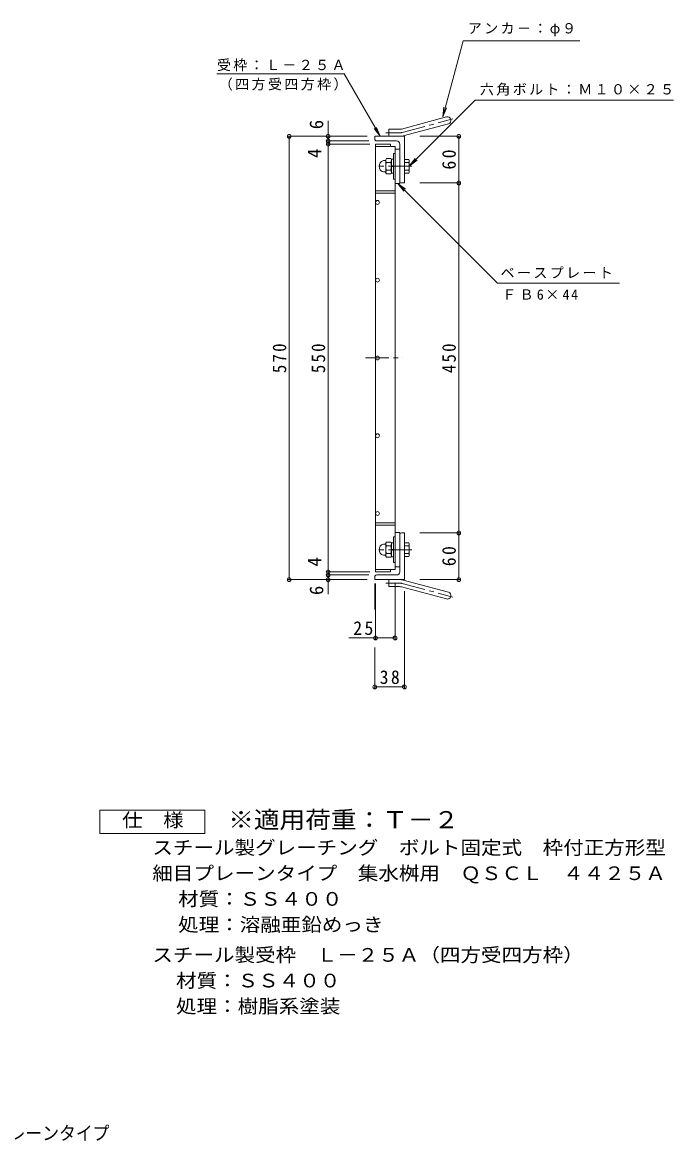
# Model space of a CAD drawing. Units: millimetres at full size, sheet at 1:6. Extents: x -986 to 969, y -826 to 721.
# Drawn here: x 132 to 969, y -797 to 642 of the extents above; entities that cross this region are included whole.
import ezdxf
from ezdxf.enums import TextEntityAlignment as Align

# ---------------------------------------------------------------- set-up
doc = ezdxf.new("R2010")
doc.units = ezdxf.units.MM
doc.header["$LTSCALE"] = 6
doc.header["$PDMODE"] = 32
doc.header["$PDSIZE"] = 4.8
doc.linetypes.add('CHAIN1', pattern=[8, 5, -1, 1, -1])
for name, color, linetype, lineweight in [('E-1', 2, 'Continuous', 9), ('E-2', 3, 'Continuous', 9), ('E-4', 7, 'Continuous', 9), ('E-5', 7, 'Continuous', 9), ('F-5_F-5ﾚｲﾔ', 2, 'Continuous', 9)]:
    doc.layers.add(name, color=color, linetype=linetype, lineweight=lineweight)
doc.styles.add('ＭＳ ゴシック', font='')
doc.styles.get('ＭＳ ゴシック').set_extended_font_data('MS Gothic')

msp = doc.modelspace()

# ---------------------------------------------------------------- linework, layer by layer
at = {"layer": 'E-1'}
for p, q in [((598.214, 464.696), (596.08, 464.696)), ((598.647, 464.946), (599.984, 467.261)), ((599, 465.557), (599, 449.335)), ((599.984, 467.261), (605.516, 467.261)), ((599.984, 462.353), (605.516, 462.353)), ((606.5, 465.557), (605.516, 467.261)), ((606.5, 466.446), (606.5, 448.446)), ((609, 466.446), (606.5, 466.446)), ((609, 473.946), (609, 440.946)), ((611, 473.946), (609, 473.946)), ((628.657, 466.331), (623, 466.331)), ((623, 462.446), (628.657, 462.446)), ((629.4, 450.503), (629.4, 464.388)), ((598.214, 450.196), (596.08, 450.196)), ((599.984, 452.538), (605.516, 452.538)), ((606.5, 449.335), (605.516, 447.631)), ((606.5, 457.629), (609, 458.299)), ((606.5, 456.593), (609, 457.263)), ((609, 448.446), (606.5, 448.446)), ((623, 452.446), (628.657, 452.446)), ((628.657, 448.561), (623, 448.561)), ((609, 440.946), (611, 440.946)), ((598.214, -28.304), (596.08, -28.304)), ((599, -43.665), (599, -27.443)), ((606.5, -27.443), (605.516, -25.739)), ((606.5, -44.554), (606.5, -26.554)), ((609, -26.554), (606.5, -26.554)), ((609, -19.054), (611, -19.054)), ((609, -52.054), (609, -19.054)), ((628.657, -26.669), (623, -26.669)), ((629.4, -28.611), (629.4, -42.496)), ((598.214, -42.804), (596.08, -42.804)), ((598.647, -43.054), (599.984, -45.369)), ((599.984, -30.646), (605.516, -30.646)), ((599.984, -40.461), (605.516, -40.461)), ((606.5, -34.701), (609, -35.371)), ((606.5, -35.737), (609, -36.407)), ((623, -30.554), (628.657, -30.554)), ((623, -40.554), (628.657, -40.554)), ((599.984, -45.369), (605.516, -45.369)), ((606.5, -43.665), (605.516, -45.369)), ((609, -44.554), (606.5, -44.554)), ((611, -52.054), (609, -52.054)), ((628.657, -44.439), (623, -44.439))]:
    msp.add_line(p, q, dxfattribs=at)
at = {"layer": 'E-1', "linetype": 'CHAIN1'}
for p, q in [((632.439, 457.446), (586.623, 457.446)), ((632.439, -35.554), (586.623, -35.554))]:
    msp.add_line(p, q, dxfattribs=at)
at = {"layer": 'E-1'}
for points in [[(598.647, 449.946), (599.984, 447.631), (605.516, 447.631)], [(598.647, -28.054), (599.984, -25.739), (605.516, -25.739)]]:
    msp.add_lwpolyline(points, dxfattribs=at)
for centre, radius, start, end in [((598, 457.446), 7.5, 104.83513, 255.16487), ((598.214, 465.196), 0.5, 270, 329.99997), ((604.705, 465.557), 5.705, 180, 214.1543), ((611.729, 457.446), 12.729, 157.32364, 202.67636), ((600.794, 465.557), 5.705, 325.8457, 0), ((593.77, 457.446), 12.729, 337.32364, 22.67636), ((626.49, 464.388), 2.91, 318.12389, 41.8763), ((612.21, 457.446), 17.19, 343.09029, 16.90971), ((598.214, 449.696), 0.5, 30.00003, 90), ((604.705, 449.335), 5.705, 145.8457, 180), ((600.794, 449.335), 5.705, 0, 34.1543), ((626.49, 450.503), 2.91, 318.1237, 41.87611), ((598, -35.554), 7.5, 104.83513, 255.16487), ((598.214, -27.804), 0.5, 270, 329.99997), ((604.705, -27.443), 5.705, 180, 214.1543), ((600.794, -27.443), 5.705, 325.8457, 0), ((626.49, -28.611), 2.91, 318.12389, 41.8763), ((598.214, -43.304), 0.5, 30.00003, 90), ((611.729, -35.554), 12.729, 157.32364, 202.67636), ((604.705, -43.665), 5.705, 145.8457, 180), ((593.77, -35.554), 12.729, 337.32364, 22.67636), ((600.794, -43.665), 5.705, 0, 34.1543), ((612.21, -35.554), 17.19, 343.09029, 16.90971), ((626.49, -42.496), 2.91, 318.1237, 41.87611)]:
    msp.add_arc(centre, radius, start, end, dxfattribs=at)
at = {"layer": 'E-2'}
for p, q in [((586, 485.946), (605, 485.946)), ((586, 485.946), (586, -64.054)), ((586, 482.946), (611, 482.946)), ((605, 485.946), (605, 482.946)), ((611, 482.946), (611, -61.054)), ((617, 479.446), (611, 479.446)), ((617, 435.446), (617, 479.446)), ((617, 435.446), (611, 435.446)), ((586, 425.946), (611, 425.946)), ((586, 422.946), (611, 422.946)), ((586, -1.054), (611, -1.054)), ((586, -4.054), (611, -4.054)), ((617, -13.554), (611, -13.554)), ((586, -61.054), (611, -61.054)), ((605, -64.054), (586, -64.054)), ((605, -64.054), (605, -61.054))]:
    msp.add_line(p, q, dxfattribs=at)
at = {"layer": 'E-2', "linetype": 'CHAIN1'}
msp.add_line((572.971, 210.946), (621.064, 210.946), dxfattribs=at)
at = {"layer": 'E-2'}
msp.add_lwpolyline([(617, -13.554), (617, -57.554), (611, -57.554)], dxfattribs=at)
for centre in [(588.5, 410.946), (588.5, 310.946), (588.5, 210.946), (588.5, 110.946), (588.5, 10.946)]:
    msp.add_circle(centre, 2.5, dxfattribs=at)
at = {"layer": 'E-4', "color": 2}
for p, q in [((619.144, 505.253), (677.335, 520.845)), ((603, 495.946), (603, 504.946)), ((616.815, 504.946), (603, 504.946)), ((621.474, 496.559), (679.664, 512.152)), ((585, 492.446), (585, 495.946)), ((623, 495.946), (585, 495.946)), ((613, 489.946), (587.5, 489.946)), ((623, 495.946), (623, 435.946)), ((617, 485.946), (617, 438.446)), ((619.5, 435.946), (623, 435.946)), ((619.5, -14.054), (623, -14.054)), ((623, -74.054), (623, -14.054)), ((617, -64.054), (617, -16.554)), ((585, -70.554), (585, -74.054)), ((613, -68.054), (587.5, -68.054)), ((623, -74.054), (585, -74.054)), ((603, -74.054), (603, -83.054)), ((616.815, -83.054), (603, -83.054)), ((619.144, -83.361), (677.335, -98.953)), ((621.474, -74.667), (679.664, -90.26))]:
    msp.add_line(p, q, dxfattribs=at)
at = {"layer": 'E-4', "color": 2, "linetype": 'CHAIN1'}
for p, q in [((620.309, 500.906), (685.476, 518.367)), ((616.815, 500.446), (599.195, 500.446)), ((616.815, -78.554), (599.195, -78.554)), ((620.309, -79.014), (685.476, -96.475))]:
    msp.add_line(p, q, dxfattribs=at)
at = {"layer": 'E-4'}
for p, q in [((525, 489.946), (525, 516.063)), ((473.5, 495.946), (575, 495.946)), ((475, -74.054), (475, 495.946)), ((523.5, 489.946), (577.5, 489.946)), ((525, 485.946), (525, 489.946)), ((694.5, 495.946), (643, 495.946)), ((693, 435.946), (693, 495.946)), ((523.5, 485.946), (578.5, 485.946)), ((525, -64.054), (525, 485.946)), ((694.5, 435.946), (643, 435.946)), ((693, -14.054), (693, 435.946)), ((694.5, -14.054), (643, -14.054)), ((693, -74.054), (693, -14.054)), ((523.5, -64.054), (578.5, -64.054)), ((523.5, -68.054), (577.5, -68.054)), ((525, -68.054), (525, -64.054)), ((525, -92.922), (525, -68.054)), ((473.5, -74.054), (575, -74.054)), ((585, -112.606), (585, -79.149)), ((586, -150.554), (586, -79.054)), ((611, -150.554), (611, -79.054)), ((694.5, -74.054), (643, -74.054)), ((623, -213.559), (623, -89.054)), ((586, -149.054), (551.826, -149.054)), ((586, -149.054), (611, -149.054)), ((585, -213.559), (585, -161.239)), ((585, -212.059), (623, -212.059))]:
    msp.add_line(p, q, dxfattribs=at)
at = {"layer": 'E-4', "color": 2}
for centre, radius, start, end in [((678.5, 516.498), 4.5, 285.00014, 104.99991), ((616.815, 513.946), 9, 270, 285.00002), ((587.5, 492.446), 2.5, 180, 270), ((613, 485.946), 4, 0, 90), ((616.815, 513.946), 18, 270, 285), ((619.5, 438.446), 2.5, 180, 270), ((619.5, -16.554), 2.5, 90, 180), ((587.5, -70.554), 2.5, 90, 180), ((613, -64.054), 4, 270, 0), ((616.815, -92.054), 18, 75, 90), ((616.815, -92.054), 9, 74.99998, 90), ((678.5, -94.606), 4.5, 255.00009, 74.99986)]:
    msp.add_arc(centre, radius, start, end, dxfattribs=at)
at = {"layer": 'E-4', "color": 2, "linetype": 'CHAIN1'}
for centre, start, end in [((616.815, 513.946), 270, 284.99995), ((616.815, -92.054), 75.00005, 90)]:
    msp.add_arc(centre, 13.5, start, end, dxfattribs=at)
at = {"layer": 'E-4'}
for p in [(475, 495.946), (525, 495.946), (525, 489.946), (693, 495.946), (525, 485.946), (693, 435.946), (693, -14.054), (475, -74.054), (525, -64.054), (525, -68.054), (525, -74.054), (693, -74.054), (586, -149.054), (611, -149.054), (585, -212.059), (623, -212.059)]:
    msp.add_point(p, dxfattribs=at)
at = {"layer": 'E-5'}
for p, q in [((672.335, 520.883), (698.539, 618.677)), ((848.539, 618.677), (698.539, 618.677)), ((381.857, 576.131), (545.705, 576.131)), ((592, 495.946), (545.705, 576.131)), ((629.4, 457.484), (714.191, 542.275)), ((672.335, 520.883), (673.967, 533.276)), ((714.191, 542.275), (969.191, 542.275)), ((672.335, 520.883), (677.119, 532.431)), ((592, 495.946), (584.39, 505.863)), ((592, 495.946), (587.216, 507.495)), ((629.4, 457.484), (637.009, 467.401)), ((629.4, 457.484), (639.317, 465.093)), ((614.749, 435.447), (742.946, 307.25)), ((614.749, 435.447), (624.666, 427.837)), ((614.749, 435.447), (622.358, 425.53)), ((742.946, 307.25), (899.63, 307.25))]:
    msp.add_line(p, q, dxfattribs=at)
at = {"layer": 'F-5_F-5ﾚｲﾔ'}
msp.add_lwpolyline([(231.523, -400.302), (231.523, -370.302), (366.523, -370.302), (366.523, -400.302)], close=True, dxfattribs=at)

# ---------------------------------------------------------------- texts
at = {"layer": 'E-4', "color": 2, "style": 'ＭＳ ゴシック'}
for s, p in [('6', (524, 505.063)), ('4', (521.4, 468.116)), ('4', (521.4, -57.101)), ('6', (524, -93.922))]:
    msp.add_text(s, height=17.6, rotation=90, dxfattribs=at).set_placement(p, align=Align.BOTTOM_LEFT)
at = {"layer": 'E-4', "color": 2, "char_height": 17.6, "attachment_point": 7, "rotation": 90, "style": 'ＭＳ ゴシック'}
for s, insert in [('\\T1.27;\\W0.95;60', (689.4, 453.196)), ('\\T1.27;\\W0.9;570', (471.4, 191.446)), ('\\T1.27;\\W0.9;550', (521.4, 191.446)), ('\\T1.27;\\W0.9;450', (689.4, 191.446)), ('\\T1.27;\\W0.95;60', (689.4, -56.804))]:
    msp.add_mtext(s, dxfattribs=dict(at, insert=insert))
at = {"layer": 'E-4', "color": 2, "char_height": 17.6, "attachment_point": 7, "style": 'ＭＳ ゴシック'}
for s, insert in [('\\T1.27;\\W0.95;25', (557.312, -145.454)), ('\\T1.27;\\W0.95;38', (591.25, -208.459))]:
    msp.add_mtext(s, dxfattribs=dict(at, insert=insert))
at = {"layer": 'E-5', "char_height": 13.2, "attachment_point": 7, "style": 'ＭＳ ゴシック'}
for s, insert in [('\\T1.17;アンカ－：φ９', (704.539, 624.677)), ('\\T1.17;受枠：Ｌ－２５Ａ', (381.954, 579.631)), ('\\T1.17;（四方受四方枠）', (384.42, 554.631)), ('\\T1.17;六角ボルト：Ｍ１０×２５', (720.191, 548.275)), ('\\T1.17;ベースプレート', (746.763, 313.25)), ('\\T1.23;ＦＢ6×44', (748.946, 285.75))]:
    msp.add_mtext(s, dxfattribs=dict(at, insert=insert))
at = {"layer": 'F-5_F-5ﾚｲﾔ', "style": 'ＭＳ ゴシック'}
for s, width, p in [('仕\u3000様', 1.1, (260.023, -397.302)), ('スチール製グレーチング\u3000ボルト固定式\u3000枠付正方形型', 1.1, (299.023, -432.655)), ('細目プレーンタイプ\u3000集水桝用\u3000ＱＳＣＬ\u3000４４２５Ａ', 1.1, (299.023, -465.655)), ('材質：ＳＳ４００', 1.1, (332.15, -498.653)), ('処理：溶融亜鉛めっき', 1.1, (332.15, -531.654)), ('スチール製受枠\u3000Ｌ－２５Ａ（四方受四方枠）', 1.1, (299.023, -570.654)), ('材質：ＳＳ４００', 1.1, (329.451, -603.654)), ('処理：樹脂系塗装', 1.1, (329.451, -636.654)), ('スチール製グレーチング\u3000ボルト固定式\u3000枠付正方形型\u3000細目プレーンタイプ', 0.9, (-512.368, -799.865))]:
    msp.add_text(s, height=17.6, dxfattribs=dict(at, width=width)).set_placement(p, align=Align.BOTTOM_LEFT)
at = {"layer": 'F-5_F-5ﾚｲﾔ', "color": 3, "style": 'ＭＳ ゴシック', "width": 1.1}
msp.add_text('※適用荷重：Ｔ－２', height=21.99, dxfattribs=at).set_placement((396.523, -400.302), align=Align.BOTTOM_LEFT)

doc.saveas('drawing.dxf')
